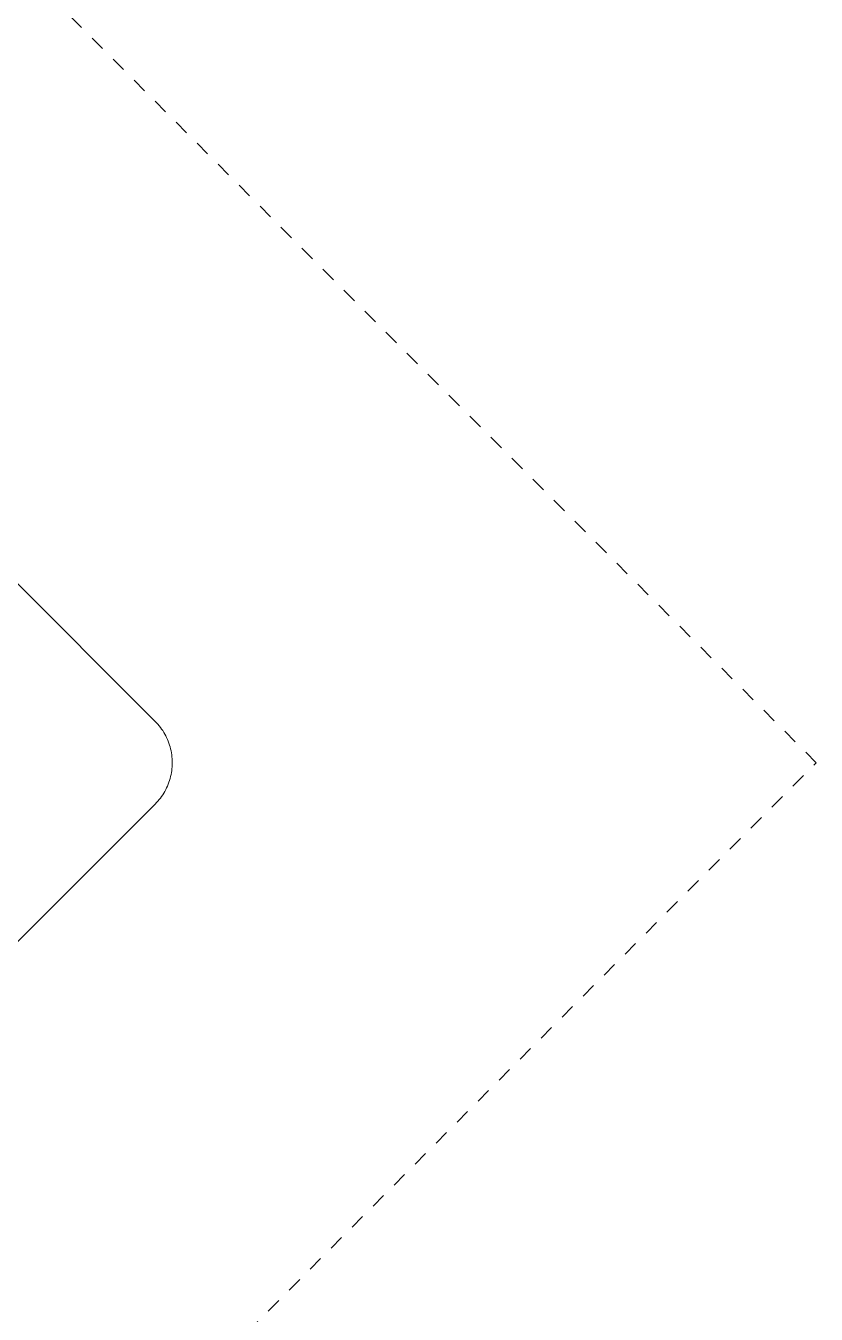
# Model space of a CAD drawing. Header units: inches. Extents: x -14 to 184, y -4 to 134.
# Drawn here: x 72.65 to 77.98, y 62.37 to 71.04 of the extents above; entities that cross this region are included whole.
import ezdxf

# ---------------------------------------------------------------- set-up
doc = ezdxf.new("R2010")
doc.units = ezdxf.units.IN
doc.linetypes.add('HIDDEN', pattern=[1.905, 1.27, -0.635])
doc.layers.add('ZANO_R', color=7, linetype='Continuous', lineweight=0)
doc.layers.add('ZANO_R_przerywana', color=250, linetype='HIDDEN', lineweight=0)

msp = doc.modelspace()

# ---------------------------------------------------------------- linework, layer by layer
at = {"layer": 'ZANO_R'}
for p, q in [((73.52243, 66.35815), (72.52023, 67.36035)), ((73.52243, 66.35815), (73.53177, 66.34848)), ((73.53177, 66.34848), (73.54078, 66.3385)), ((73.54078, 66.3385), (73.54944, 66.32822)), ((73.54944, 66.32822), (73.55774, 66.31765)), ((73.55774, 66.31765), (73.56568, 66.3068)), ((73.56568, 66.3068), (73.57325, 66.29569)), ((73.57325, 66.29569), (73.58043, 66.28432)), ((73.58043, 66.28432), (73.58722, 66.27272)), ((73.58722, 66.27272), (73.5936, 66.26089)), ((73.5936, 66.26089), (73.59958, 66.24885)), ((73.59958, 66.24885), (73.60515, 66.23661)), ((73.60515, 66.23661), (73.61029, 66.22419)), ((73.61029, 66.22419), (73.61501, 66.21161)), ((73.61501, 66.21161), (73.6193, 66.19886)), ((73.6193, 66.19886), (73.62314, 66.18598)), ((73.62314, 66.18598), (73.62655, 66.17298)), ((73.62655, 66.17298), (73.62951, 66.15986)), ((73.62951, 66.15986), (73.63202, 66.14666)), ((73.63202, 66.14666), (73.63408, 66.13337)), ((73.63408, 66.13337), (73.63568, 66.12002)), ((73.63568, 66.12002), (73.63682, 66.10663)), ((73.63408, 66.02615), (73.63202, 66.01287)), ((73.63568, 66.0395), (73.63408, 66.02615)), ((73.63682, 66.0529), (73.63568, 66.0395)), ((73.63682, 66.10663), (73.63751, 66.0932)), ((73.63751, 66.06632), (73.63682, 66.0529)), ((73.63751, 66.0932), (73.63774, 66.07976)), ((73.63774, 66.07976), (73.63751, 66.06632)), ((73.61501, 65.94792), (73.61029, 65.93533)), ((73.6193, 65.96066), (73.61501, 65.94792)), ((73.62314, 65.97354), (73.6193, 65.96066)), ((73.62655, 65.98655), (73.62314, 65.97354)), ((73.62951, 65.99966), (73.62655, 65.98655)), ((73.63202, 66.01287), (73.62951, 65.99966)), ((73.56568, 65.85272), (73.55774, 65.84187)), ((73.57325, 65.86384), (73.56568, 65.85272)), ((73.58043, 65.8752), (73.57325, 65.86384)), ((73.58722, 65.88681), (73.58043, 65.8752)), ((73.5936, 65.89863), (73.58722, 65.88681)), ((73.59958, 65.91067), (73.5936, 65.89863)), ((73.60515, 65.92291), (73.59958, 65.91067)), ((73.61029, 65.93533), (73.60515, 65.92291)), ((61.55172, 53.83067), (73.52243, 65.80137)), ((73.53177, 65.81104), (73.52243, 65.80137)), ((73.54078, 65.82102), (73.53177, 65.81104)), ((73.54944, 65.8313), (73.54078, 65.82102)), ((73.55774, 65.84187), (73.54944, 65.8313))]:
    msp.add_line(p, q, dxfattribs=at)
at = {"layer": 'ZANO_R_przerywana', "ltscale": 0.05}
for p, q in [((77.97665, 66.07976), (71.01693, 73.03948)), ((61.27333, 49.37645), (77.97665, 66.07976))]:
    msp.add_line(p, q, dxfattribs=at)

doc.saveas('drawing.dxf')
